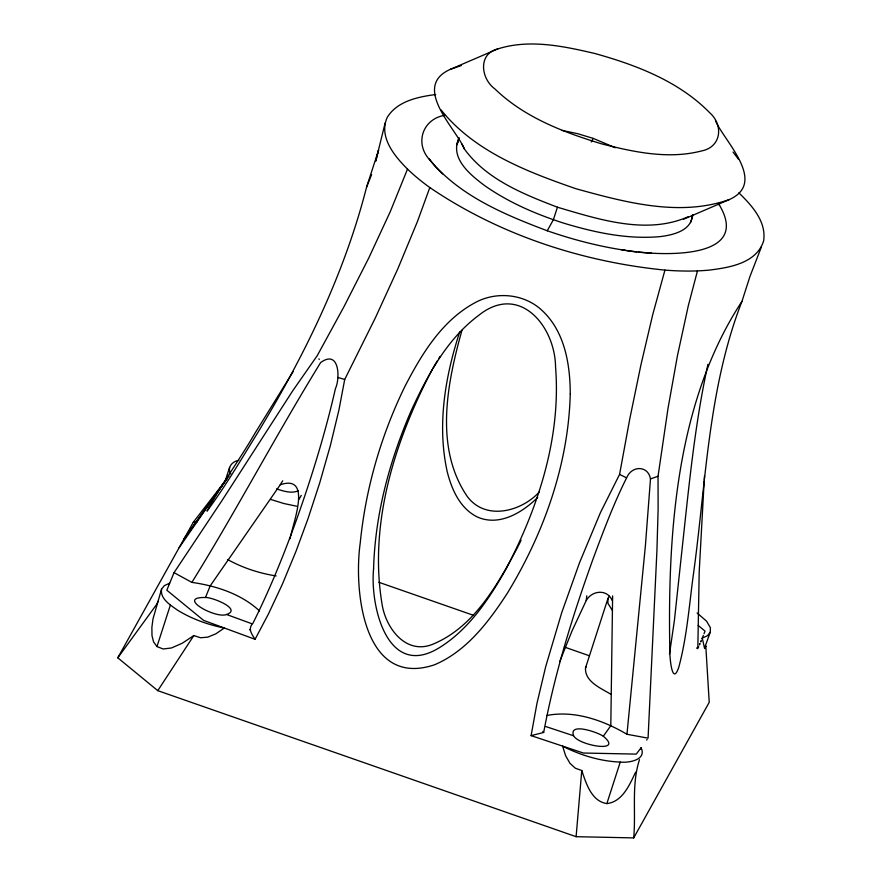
<?xml version="1.0" encoding="UTF-8"?>
<svg xmlns="http://www.w3.org/2000/svg" width="882" height="882" viewBox="0 0 882 882"><rect width="100%" height="100%" fill="white"/><g stroke="black" fill="none" stroke-linecap="round" stroke-linejoin="round"><path stroke-width="1.32" d="M227.115 478.485L193.312 522.232L117.791 657.818L157.768 690.65L576.111 836.687L633.706 837.9C636.076 811.694 631.292 784.704 639.494 759.656M255.063 639.296C251.646 633.938 247.533 628.712 253.002 623.122C269.892 589.33 284.103 554.26 296.881 518.737C311.996 476.082 325.392 432.742 335.436 388.598C340.441 377.827 339.261 348.952 320.629 362.579C276.11 434.892 236.608 510.171 191.879 582.385L174.041 572.65L166.819 590.201L203.621 620.388L255.063 639.296L268.514 613.839L282.317 584.325L295.933 551.471L308.038 518.627L319.736 482.829L330.353 445.586L338.942 409.943L344.708 379.492L375.313 317.95L397.782 268.933L417.484 221.415L429.821 187.546C421.993 181.89 414.441 175.805 407.506 169.079C394.463 156.081 378.4 136.765 387.264 117.317C397.33 101.033 418.068 96.877 435.686 94.517M738.884 192.838C751.773 205.418 766.767 221.68 763.569 241.172C756.315 263.409 729.094 267.654 708.974 270.135C694.332 271.491 679.592 271.248 664.94 270.113L652.68 314.808L640.905 364.983L629.803 418.774L619.583 474.384L600.399 512.696L579.573 562.606L561.724 612.648L545.738 666.505L536.984 703.296L531.096 735.621L543.676 732.468C554.8 672.845 572.936 614.754 593.476 557.777C603.685 530.435 613.938 502.927 627.102 476.886C632.449 465.321 648.413 465.641 650.486 479.058M650.475 479.102L645.404 545.649L626.948 734.265L648.072 738.157L656.914 550.919L658.126 509.234L658.038 476.28L667.994 408.487L677.464 355.611L688.346 305.569L697.464 270.895M704.167 481.021L699.194 572.054L697.816 648.678L696.571 647.994M704.244 479.742L704.509 475.894M576.111 836.687L581.767 770.515L575.307 768.189L569.97 763.327L565.627 755.731L562.584 746.139C580.455 755.224 600.157 761.265 620.255 762.081C628.701 763.051 647.002 759.997 641.115 747.738L636.242 754.11L583.355 753.03L531.096 735.621M603.31 736.25C624.5 753.735 578.129 745.356 573.62 735.687C568.416 722.237 597.445 732.071 603.31 736.25L610.796 725.699L612.626 595.89M238.824 460.404C232.639 461.054 226.663 467.526 230.731 473.579L230.334 474.108M459.136 137.79C449.147 157.966 470.58 175.088 484.846 185.738C508.87 202.562 536.091 214.271 563.907 223.212C594.942 232.583 627.543 239.573 660.122 236.608C672.757 235.075 691.675 230.797 692.403 215.087M559.64 661.787L572.054 630.862L586.232 600.521L586.784 595.846M641.115 747.738L640.927 749.369M205.55 597.346L210.181 585.902L280.255 484.758C312.217 473.932 293.21 522.618 290.862 535.539M609.352 596.276L607.996 598.371L585.505 667.994C584.689 681.709 601.182 688.379 611.05 694.354M707.948 364.299C695.181 422.478 689.393 481.859 682.955 540.986L674.388 620.575L669.482 654.047M161.549 589.176C159.984 598.9 170.524 605.107 177.282 610.002C191.626 618.899 207.788 624.665 224.282 628.028L215.925 633.783L207.788 637.146L200.545 637.752L193.82 635.569L182.265 643.221L171.505 647.961L163.115 648.987L156.963 646.561L153.556 641.853L151.991 635.635L151.88 627.278L153.027 618.789L161.549 589.176L164.35 585.626L169.598 583.2L168.705 584.557M710.297 632.14L707.496 635.69L702.259 638.116L704.509 648.127L710.297 632.14L710.385 627.73L706.581 621.182L697.111 613.001M385.147 122.962L375.732 161.13L378.587 150.138L366.614 187.006C344.189 274.787 303.959 356.67 257.059 433.801C240.896 459.864 225.307 486.522 207.005 511.13C221.459 484.196 239.915 459.257 255.229 432.819L293.221 371.509M290.002 538.803L290.575 536.631M633.706 837.9L709.227 702.315L705.798 646.043L705.633 646.616M607.996 598.371L607.918 603.354L612.295 610.333M461.959 330.265C447.119 383.13 434.176 447.836 467.195 496.368C485.442 521.141 521.306 511.648 539.321 491.969M229.585 467.416L225.164 481.098L225.527 480.547M366.614 187.006L371.631 174.592M457.361 143.237L458.949 138.32M741.949 301.412C675.821 401.927 667.409 534.668 669.89 653.805C670.022 659.295 672.371 686.185 678.787 667.233C686.802 637.51 689.096 606.607 693.153 576.178C705.986 484.361 707.86 388.708 741.949 301.412L749.965 276.441L761.453 246.817M156.963 646.561L170.38 605.041M459.676 332.007C445.123 376.691 436.921 425.256 447.229 471.727C451.65 489.389 459.974 508.352 477.129 516.885C498.958 526.852 522.376 512.64 537.689 497.415M497.801 48.918C477.702 53.802 480.911 78.785 494.846 88.873C524.018 117.185 563.3 132.267 601.568 143.832C633.805 152.046 668.402 159.532 701.344 150.998C721.355 147.294 723.769 125.167 709.756 112.775C679.041 81.387 636.55 65.125 594.92 53.515C563.499 46.162 529.421 38.852 497.801 48.918L450.096 69.446C411.343 86.932 456.005 128.552 464.395 148.992C486.423 179.454 523.489 194.161 557.424 207.215L553.389 219.717L547.237 230.764C504.824 214.723 459.908 196.08 430.184 160.326M690.529 222.617L693.054 214.811M581.767 770.515C586.133 783.315 591.381 801.231 606.849 803.601L620.255 762.081M705.798 646.043L704.85 648.579M407.506 169.079L390.241 211.713L368.753 258.029L344.079 306.495L317.255 355.633L292.581 391.024L222.242 500.182L174.041 572.65M704.012 633.739L705.038 631.115L698.202 625.448M456.766 145.067L458.188 141.517M703.318 635.492L702.436 637.675M702.193 638.259L701.929 638.921M701.267 640.541L701.025 641.126M700.958 641.28L700.716 641.864M700.043 643.474L699.79 644.069M699.757 644.136L699.448 644.874M698.665 646.704L698.323 647.509M635.624 772.158C629.594 784.693 622.538 801.848 606.849 803.601M518.737 545.131L521.086 540.214M518.12 546.355C497.668 584.501 473.888 627.984 431.452 644.775C404.915 654.4 385.555 627.212 382.06 604.17C368.566 523.445 394.904 440.526 432.213 369.547M585.505 667.994L586.354 666.395M591.282 141.958L593.255 138.408L615.272 147.735M158.187 601.171L156.654 604.402L117.791 657.818M432.775 368.555L437.417 360.749M298.899 499.399L301.302 495.364M280.255 484.758L282.747 480.789M438.597 358.809L440.118 356.394M193.82 635.569L157.768 690.65M179.156 547.656L226.255 479.687M227.269 478.154L226.586 479.224M227.655 477.592L228.052 477.03M228.438 476.467L228.824 475.916M225.649 480.392L226.156 479.808L183.875 539.178L224.491 482.156M224.579 482.024L225.153 481.219M647.123 739.491L646.704 740.097M226.057 479.951L225.34 480.955L225.649 480.481M225.704 480.304L226.255 479.543M228.438 476.721L228.868 476.093M227.203 478.408L226.564 479.268M586.232 600.521C592.009 590.301 607.323 588.757 612.207 600.576M688.203 216.718C646.616 235.163 598.713 219.364 557.424 207.215M683.451 219.32L729.348 199.553C767.792 182.287 724.078 141.032 715.478 120.757M298.403 490.756C291.435 493.876 283.398 491.076 276.529 488.904M650.541 478.893L658.038 476.28M450.096 69.446L461.308 65.533M729.348 199.553C679.515 217.148 625.007 202.254 575.946 188.737C526.907 171.714 474.296 151.605 440.989 109.809M444.947 115.277C422.235 118.894 414.286 143.975 430.118 160.237M546.608 715.523C574.292 710.076 603.145 720.241 626.948 734.265M226.542 614.489C242.296 609.197 212.716 597.334 205.76 597.511C175.264 596.651 215.803 619.087 226.542 614.489L251.866 623.739M249.595 629.836L250.4 629.748M193.312 522.232L196.918 522.309M624.588 250.256C656.043 255.659 753.25 261.778 719.238 204.778M651.478 253.167L638.678 252.076M664.94 270.113C581.734 261.778 499.201 234.733 429.821 187.546M636.804 251.866C606.265 248.338 576.255 240.819 547.237 230.764M191.879 582.385C216.255 585.857 241.293 593.95 259.562 610.983M624.213 250.19L622.703 249.959M622.516 249.937L621.567 249.782M562.055 130.415L577.545 133.656L593.255 138.408M276.143 575.935C259.176 573.278 242.572 567.832 227.534 559.486M296.859 506.257L284.059 503.567L270.675 499.444M224.524 483.303L223.785 483.16M337.817 377.441L344.708 379.492M573.311 735.687L545.693 726.514M378.841 582.274L473.59 615.349M564.447 647.057L589.099 655.668M619.627 474.395L626.407 477.79M442.599 173.908L435.895 167.216M435.035 166.279L429.159 158.914M543.676 732.468L542.794 731.432M733.03 152.079L738.454 159.19M718.246 203.411L719.183 204.69M718.598 203.896L719.558 205.219M464.395 148.992L461.959 144.086M318.931 358.853L319.229 359.47M570.257 393.879C568.471 464.505 543.786 533.423 507.238 593.399C488.705 621.832 466.743 651.092 434.617 664.752C362.855 688.941 353.583 589.463 360.275 542.662C365.6 488.738 380.925 435.829 404.584 387.121C421.331 354.586 441.783 320.563 475.001 302.713C496.434 290.895 525.01 293.827 542.695 311.059C564.877 332.106 570.18 364.674 570.257 393.879M373.582 568.747C369.944 605.945 387.319 679.901 439.457 647.642C469.246 629.12 489.179 598.812 506.136 568.868C538.362 507.26 561.184 437.34 555.561 367.077C555.153 326.34 519.509 282.56 478.65 315.392C447.152 338.875 427.869 374.762 411.64 409.7C389.789 459.853 375.115 513.853 373.582 568.747"/></g></svg>
